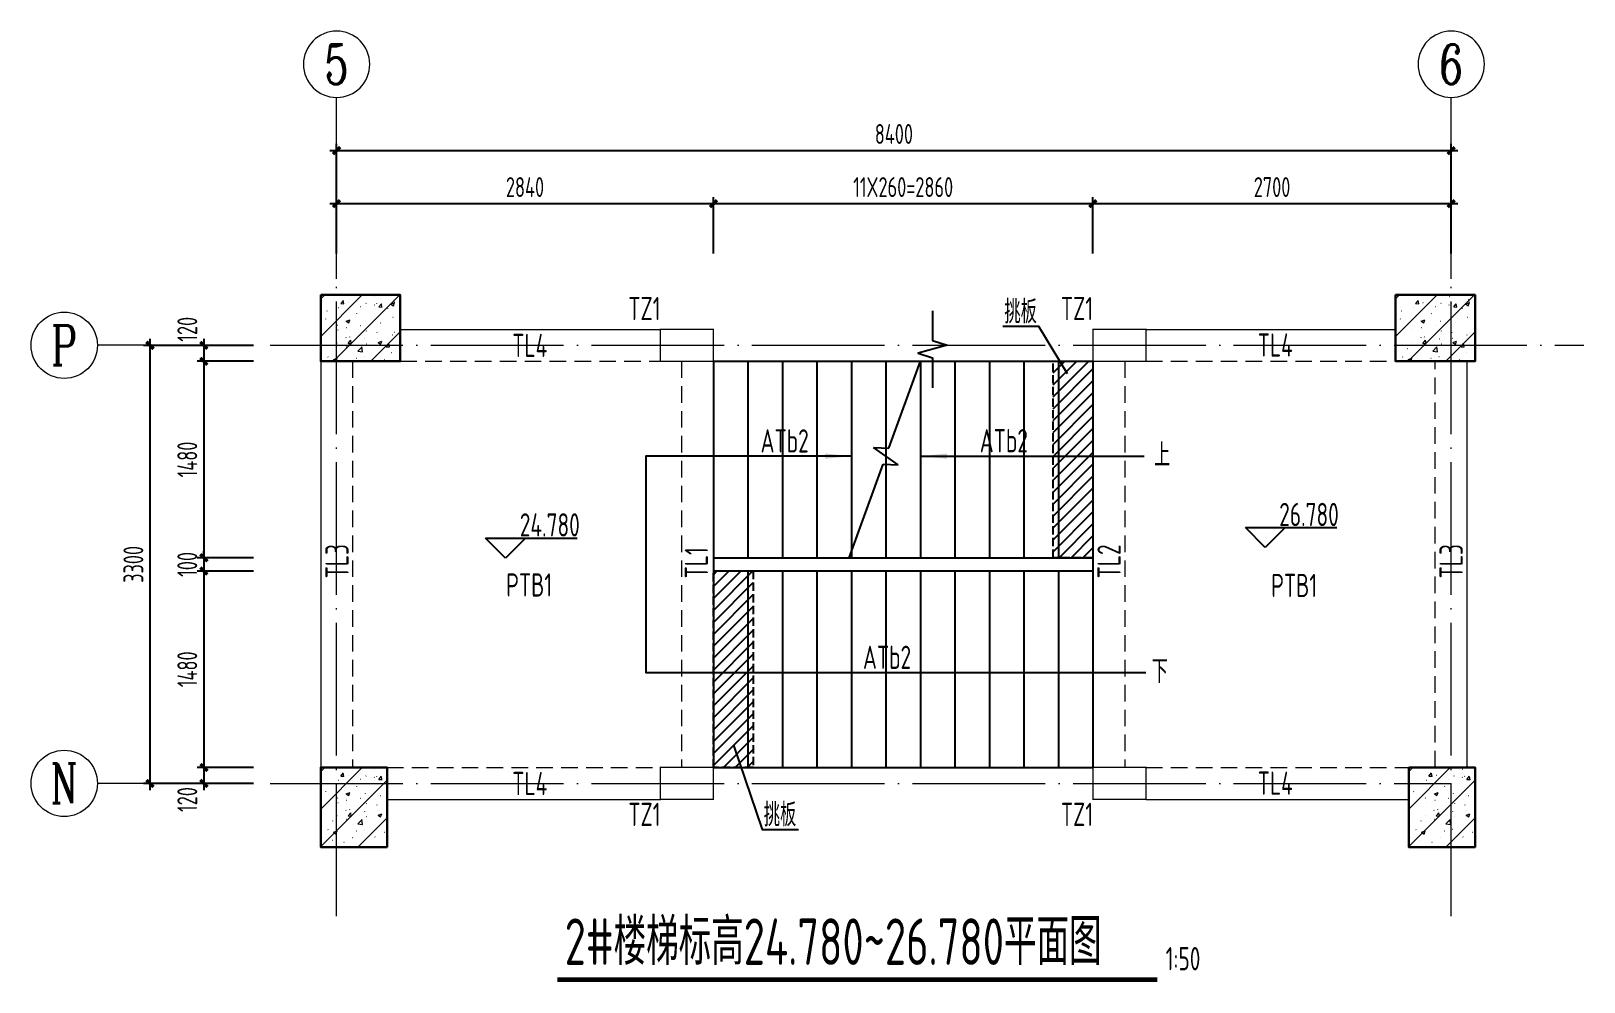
# Model space of a CAD drawing. Extents: x 56246 to 893198, y -950445 to -423535.
# Drawn here: x 272112 to 283814, y -483954 to -476792 of the extents above; entities that cross this region are included whole.
import ezdxf
from ezdxf.enums import TextEntityAlignment as Align

# ---------------------------------------------------------------- set-up
doc = ezdxf.new("R2010")
doc.units = 0
doc.header["$LTSCALE"] = 500
for name, pattern in [('CONTINOUS', [0]), ('DASH', [0.35, 0.25, -0.1]), ('DOTE', [2.42, 2, -0.2, 0.02, -0.2]), ('HIDDEN', [0.375, 0.25, -0.125])]:
    doc.linetypes.add(name, pattern=pattern)
for name, color, linetype, lineweight in [('0S-板-上层柱线', 6, 'Continuous', 18), ('0S-柱-线', 50, 'Continuous', 30), ('0S-梁-不可见', 4, 'HIDDEN', 18), ('0S-梁-线', 5, 'Continuous', 18), ('0S-楼梯-文字', 4, 'Continuous', 20), ('0S-轴线', 1, 'DOTE', 13), ('0S-轴线尺寸', 6, 'CONTINOUS', 18), ('0S-轴线编号', 6, 'CONTINOUS', 18), ('上层柱线', 6, 'Continuous', 18)]:
    doc.layers.add(name, color=color, linetype=linetype, lineweight=lineweight)
for name, color, linetype in [('PUB_DIM', 3, 'Continuous'), ('STAIR', 4, 'Continuous'), ('TEXT_LT', 90, 'Continuous'), ('THIN', 7, 'Continuous')]:
    doc.layers.add(name, color=color, linetype=linetype)
doc.styles.add('TSSD_Axis', font='complex.shx', dxfattribs={"width": 0.7, "bigfont": 'hztxt.shx'})
doc.styles.add('TSSD_DIMENSION', font='tssdeng.shx', dxfattribs={"width": 0.7, "bigfont": 'Hztxt.shx'})
doc.styles.add('TSSD_Rein', font='Tssdeng.shx', dxfattribs={"width": 0.7, "bigfont": 'hztxt.shx'})
doc.dimstyles.new('TSSD_50_50', dxfattribs={"dimtxt": 150, "dimasz": 50, "dimexe": 50, "dimexo": 125, "dimgap": 50, "dimtad": 1, "dimdec": 0, "dimzin": 0, "dimdsep": 46, "dimtxsty": 'TSSD_DIMENSION', "dimblk": 'ARCHTICK', "dimblk1": 'ARCHTICK', "dimblk2": 'ARCHTICK', "dimcen": 0, "dimdle": 50, "dimclrt": 7, "dimadec": 0, "dimazin": 0, "dimtfac": 1, "dimtdec": 0, "dimtix": 1, "dimtmove": 2, "dimatfit": 3, "dimfxl": 1, "dimtolj": 1, "dimtzin": 0, "dimarcsym": 0})

# ---------------------------------------------------------------- blocks, each defined once
blk = doc.blocks.new('ts_axno')
at = {"color": 0, "linetype": 'ByBlock', "lineweight": -2}
blk.add_circle((0, 0), 0.5, dxfattribs=at)
at = {"color": 0, "linetype": 'ByBlock', "lineweight": -2, "style": 'TSSD_Axis', "width": 0.7}
blk.add_attdef('A', text='', height=0.6, dxfattribs=at).set_placement((0, 0), align=Align.MIDDLE_CENTER)
blk = doc.blocks.new('_ArchTick')
at = {"color": 0, "linetype": 'ByBlock', "const_width": 0.5}
blk.add_lwpolyline([(-0.53, -0.53), (0.53, 0.53)], dxfattribs=at)
blk = doc.blocks.new('*D410')
at = {"layer": '0S-轴线尺寸', "color": 0, "lineweight": -2, "transparency": 16777216}
for p, q in [((274364, -477692), (282864, -477692)), ((274414, -478467), (274414, -477642)), ((282814, -478467), (282814, -477642))]:
    blk.add_line(p, q, dxfattribs=at)
at = {"layer": 'Defpoints', "color": 0, "transparency": 16777216}
for p in [(282814, -477692), (274414, -478592), (282814, -478592)]:
    blk.add_point(p, dxfattribs=at)
at = {"layer": '0S-轴线尺寸', "color": 0, "lineweight": -2, "transparency": 16777216, "xscale": 50, "yscale": 50, "zscale": 50, "rotation": 180}
blk.add_blockref('_ArchTick', (274414, -477692), dxfattribs=at)
at = {"layer": '0S-轴线尺寸', "color": 0, "lineweight": -2, "transparency": 16777216, "xscale": 50, "yscale": 50, "zscale": 50}
blk.add_blockref('_ArchTick', (282814, -477692), dxfattribs=at)
at = {"layer": '0S-轴线尺寸', "color": 7, "transparency": 16777216, "insert": (278614, -477567), "char_height": 150, "attachment_point": 5, "style": 'TSSD_DIMENSION'}
blk.add_mtext('\\A1;8400', dxfattribs=at)
blk = doc.blocks.new('_ARROW')
blk.add_solid([(0, 0), (-1, 0.1), (-1, -0.1)])
blk = doc.blocks.new('*D407')
at = {"layer": '0S-轴线尺寸', "color": 0, "lineweight": -2, "transparency": 16777216}
for p, q in [((277254, -478467), (277254, -478042)), ((280114, -478467), (280114, -478042)), ((280164, -478092), (277204, -478092))]:
    blk.add_line(p, q, dxfattribs=at)
at = {"layer": 'Defpoints', "color": 0, "transparency": 16777216}
for p in [(277254, -478092), (277254, -478592), (280114, -478592)]:
    blk.add_point(p, dxfattribs=at)
at = {"layer": '0S-轴线尺寸', "color": 0, "lineweight": -2, "transparency": 16777216, "xscale": 50, "yscale": 50, "zscale": 50, "rotation": 180}
blk.add_blockref('_ArchTick', (277254, -478092), dxfattribs=at)
at = {"layer": '0S-轴线尺寸', "color": 0, "lineweight": -2, "transparency": 16777216, "xscale": 50, "yscale": 50, "zscale": 50}
blk.add_blockref('_ArchTick', (280114, -478092), dxfattribs=at)
at = {"layer": '0S-轴线尺寸', "color": 7, "transparency": 16777216, "insert": (278684, -477967), "char_height": 150, "attachment_point": 5, "style": 'TSSD_DIMENSION'}
blk.add_mtext('\\A1;11X260=2860', dxfattribs=at)
blk = doc.blocks.new('*D408')
at = {"layer": '0S-轴线尺寸', "color": 0, "lineweight": -2, "transparency": 16777216}
for p, q in [((274414, -478467), (274414, -478042)), ((277254, -478467), (277254, -478042)), ((277304, -478092), (274364, -478092))]:
    blk.add_line(p, q, dxfattribs=at)
at = {"layer": 'Defpoints', "color": 0, "transparency": 16777216}
for p in [(274414, -478092), (274414, -478592), (277254, -478592)]:
    blk.add_point(p, dxfattribs=at)
at = {"layer": '0S-轴线尺寸', "color": 0, "lineweight": -2, "transparency": 16777216, "xscale": 50, "yscale": 50, "zscale": 50, "rotation": 180}
blk.add_blockref('_ArchTick', (274414, -478092), dxfattribs=at)
at = {"layer": '0S-轴线尺寸', "color": 0, "lineweight": -2, "transparency": 16777216, "xscale": 50, "yscale": 50, "zscale": 50}
blk.add_blockref('_ArchTick', (277254, -478092), dxfattribs=at)
at = {"layer": '0S-轴线尺寸', "color": 7, "transparency": 16777216, "insert": (275834, -477967), "char_height": 150, "attachment_point": 5, "style": 'TSSD_DIMENSION'}
blk.add_mtext('\\A1;2840', dxfattribs=at)
blk = doc.blocks.new('*D409')
at = {"layer": '0S-轴线尺寸', "color": 0, "lineweight": -2, "transparency": 16777216}
for p, q in [((280114, -478467), (280114, -478042)), ((282814, -478467), (282814, -478042)), ((282864, -478092), (280064, -478092))]:
    blk.add_line(p, q, dxfattribs=at)
at = {"layer": 'Defpoints', "color": 0, "transparency": 16777216}
for p in [(280114, -478092), (280114, -478592), (282814, -478592)]:
    blk.add_point(p, dxfattribs=at)
at = {"layer": '0S-轴线尺寸', "color": 0, "lineweight": -2, "transparency": 16777216, "xscale": 50, "yscale": 50, "zscale": 50, "rotation": 180}
blk.add_blockref('_ArchTick', (280114, -478092), dxfattribs=at)
at = {"layer": '0S-轴线尺寸', "color": 0, "lineweight": -2, "transparency": 16777216, "xscale": 50, "yscale": 50, "zscale": 50}
blk.add_blockref('_ArchTick', (282814, -478092), dxfattribs=at)
at = {"layer": '0S-轴线尺寸', "color": 7, "transparency": 16777216, "insert": (281464, -477967), "char_height": 150, "attachment_point": 5, "style": 'TSSD_DIMENSION'}
blk.add_mtext('\\A1;2700', dxfattribs=at)
blk = doc.blocks.new('*D411')
at = {"layer": '0S-轴线尺寸', "color": 0, "lineweight": -2, "transparency": 16777216}
for p, q in [((273008, -482509), (273008, -479109)), ((273789, -479159), (272958, -479159)), ((273789, -482459), (272958, -482459))]:
    blk.add_line(p, q, dxfattribs=at)
at = {"layer": 'Defpoints', "color": 0, "transparency": 16777216}
for p in [(273008, -479159), (273914, -479159), (273914, -482459)]:
    blk.add_point(p, dxfattribs=at)
at = {"layer": '0S-轴线尺寸', "color": 0, "lineweight": -2, "transparency": 16777216, "xscale": 50, "yscale": 50, "zscale": 50}
for p, rotation in [((273008, -479159), 90), ((273008, -482459), 270)]:
    blk.add_blockref('_ArchTick', p, dxfattribs=dict(at, rotation=rotation))
at = {"layer": '0S-轴线尺寸', "color": 7, "transparency": 16777216, "insert": (272883, -480809), "char_height": 150, "attachment_point": 5, "rotation": 90, "style": 'TSSD_DIMENSION'}
blk.add_mtext('\\A1;3300', dxfattribs=at)
blk = doc.blocks.new('*D412')
at = {"layer": '0S-轴线尺寸', "color": 0, "lineweight": -2, "transparency": 16777216}
for p, q in [((273414, -479229), (273414, -480809)), ((273789, -479279), (273364, -479279)), ((273789, -480759), (273364, -480759))]:
    blk.add_line(p, q, dxfattribs=at)
at = {"layer": 'Defpoints', "color": 0, "transparency": 16777216}
for p in [(273914, -479279), (273414, -480759), (273914, -480759)]:
    blk.add_point(p, dxfattribs=at)
at = {"layer": '0S-轴线尺寸', "color": 0, "lineweight": -2, "transparency": 16777216, "xscale": 50, "yscale": 50, "zscale": 50}
for p, rotation in [((273414, -479279), 90), ((273414, -480759), 270)]:
    blk.add_blockref('_ArchTick', p, dxfattribs=dict(at, rotation=rotation))
at = {"layer": '0S-轴线尺寸', "color": 7, "transparency": 16777216, "insert": (273289, -480019), "char_height": 150, "attachment_point": 5, "rotation": 90, "style": 'TSSD_DIMENSION'}
blk.add_mtext('\\A1;1480', dxfattribs=at)
blk = doc.blocks.new('*D413')
at = {"layer": '0S-轴线尺寸', "color": 0, "lineweight": -2, "transparency": 16777216}
for p, q in [((273789, -480859), (273364, -480859)), ((273414, -480809), (273414, -482389)), ((273789, -482339), (273364, -482339))]:
    blk.add_line(p, q, dxfattribs=at)
at = {"layer": 'Defpoints', "color": 0, "transparency": 16777216}
for p in [(273914, -480859), (273414, -482339), (273914, -482339)]:
    blk.add_point(p, dxfattribs=at)
at = {"layer": '0S-轴线尺寸', "color": 0, "lineweight": -2, "transparency": 16777216, "xscale": 50, "yscale": 50, "zscale": 50}
for p, rotation in [((273414, -480859), 90), ((273414, -482339), 270)]:
    blk.add_blockref('_ArchTick', p, dxfattribs=dict(at, rotation=rotation))
at = {"layer": '0S-轴线尺寸', "color": 7, "transparency": 16777216, "insert": (273289, -481599), "char_height": 150, "attachment_point": 5, "rotation": 90, "style": 'TSSD_DIMENSION'}
blk.add_mtext('\\A1;1480', dxfattribs=at)
blk = doc.blocks.new('*D414')
at = {"layer": '0S-轴线尺寸', "color": 0, "lineweight": -2, "transparency": 16777216}
for p, q in [((273789, -482339), (273364, -482339)), ((273414, -482289), (273414, -482509)), ((273789, -482459), (273364, -482459))]:
    blk.add_line(p, q, dxfattribs=at)
at = {"layer": 'Defpoints', "color": 0, "transparency": 16777216}
for p in [(273914, -482339), (273414, -482459), (273914, -482459)]:
    blk.add_point(p, dxfattribs=at)
at = {"layer": '0S-轴线尺寸', "color": 0, "lineweight": -2, "transparency": 16777216, "xscale": 50, "yscale": 50, "zscale": 50}
for p, rotation in [((273414, -482339), 90), ((273414, -482459), 270)]:
    blk.add_blockref('_ArchTick', p, dxfattribs=dict(at, rotation=rotation))
at = {"layer": '0S-轴线尺寸', "color": 7, "transparency": 16777216, "insert": (273289, -482580), "char_height": 150, "attachment_point": 5, "rotation": 90, "style": 'TSSD_DIMENSION'}
blk.add_mtext('\\A1;120', dxfattribs=at)
blk = doc.blocks.new('*D415')
at = {"layer": '0S-轴线尺寸', "color": 0, "lineweight": -2, "transparency": 16777216}
for p, q in [((273414, -479109), (273414, -479329)), ((273789, -479159), (273364, -479159)), ((273789, -479279), (273364, -479279))]:
    blk.add_line(p, q, dxfattribs=at)
at = {"layer": 'Defpoints', "color": 0, "transparency": 16777216}
for p in [(273914, -479159), (273414, -479279), (273914, -479279)]:
    blk.add_point(p, dxfattribs=at)
at = {"layer": '0S-轴线尺寸', "color": 0, "lineweight": -2, "transparency": 16777216, "xscale": 50, "yscale": 50, "zscale": 50}
for p, rotation in [((273414, -479159), 90), ((273414, -479279), 270)]:
    blk.add_blockref('_ArchTick', p, dxfattribs=dict(at, rotation=rotation))
at = {"layer": '0S-轴线尺寸', "color": 7, "transparency": 16777216, "insert": (273289, -479038), "char_height": 150, "attachment_point": 5, "rotation": 90, "style": 'TSSD_DIMENSION'}
blk.add_mtext('\\A1;120', dxfattribs=at)
blk = doc.blocks.new('*D416')
at = {"layer": '0S-轴线尺寸', "color": 0, "lineweight": -2, "transparency": 16777216}
for p, q in [((273414, -480759), (273414, -480709)), ((273789, -480759), (273364, -480759)), ((273789, -480859), (273364, -480859)), ((273414, -480759), (273414, -480859)), ((273414, -480859), (273414, -480909))]:
    blk.add_line(p, q, dxfattribs=at)
at = {"layer": 'Defpoints', "color": 0, "transparency": 16777216}
for p in [(273414, -480859), (273914, -480759), (273914, -480859)]:
    blk.add_point(p, dxfattribs=at)
at = {"layer": '0S-轴线尺寸', "color": 0, "lineweight": -2, "transparency": 16777216, "xscale": 50, "yscale": 50, "zscale": 50}
for p, rotation in [((273414, -480759), 270), ((273414, -480859), 90)]:
    blk.add_blockref('_ArchTick', p, dxfattribs=dict(at, rotation=rotation))
at = {"layer": '0S-轴线尺寸', "color": 7, "transparency": 16777216, "insert": (273289, -480809), "char_height": 150, "attachment_point": 5, "rotation": 90, "style": 'TSSD_DIMENSION'}
blk.add_mtext('\\A1;100', dxfattribs=at)

msp = doc.modelspace()

# ---------------------------------------------------------------- hatches: boundary and pattern name
h = msp.add_hatch()
h.set_pattern_fill('ANSI31', color=256, scale=20)
h.set_pattern_definition([(45, (325896.67, -280799.82), (-44.90128, 44.90128), [])])
h.paths.add_polyline_path([(279814.3357, -480758.6476), (279814.3357, -479278.6476), (280114.3357, -479278.6476), (280114.3357, -480758.6476)])
h = msp.add_hatch()
h.set_pattern_fill('ANSI31', color=256, scale=20)
h.set_pattern_definition([(45, (323336.67, -282319.82), (-44.90128, 44.90128), [])])
h.paths.add_polyline_path([(277254.3357, -482338.6476), (277254.3357, -480858.6476), (277554.3357, -480858.6476), (277554.3357, -482338.6476)])
at = {"layer": '上层柱线'}
h = msp.add_hatch(dxfattribs=at)
h.set_pattern_fill('钢筋混凝土', color=256, scale=40, pattern_type=2)
h.set_pattern_definition([(45, (-102426.57, 15625.8), (-141.421356, 141.421356), []), (50, (-102426.57, 15625.8), (286.90407, -25.10085), [30, -330]), (355, (-102426.57, 15625.8), (-55.50053, 300.87685), [24, -264]), (100.4514, (-102402.66, 15623.7), (231.40375, 275.77582), [25.49608, -280.45684]), (46.1842, (-102426.57, 15705.8), (426.89642, -66.2076), [45, -495]), (96.6356, (-102391, 15700.3), (373.86508, 389.64715), [38.2441, -420.6852]), (351.1842, (-102426.57, 15705.8), (373.86478, 389.64744), [36, -396]), (21, (-102386.57, 15685.8), (238.76282, -161.04756), [30, -330]), (326, (-102386.57, 15685.8), (97.32613, 290.06002), [24, -264]), (71.4514, (-102366.67, 15672.38), (336.08905, 129.0122), [25.49608, -280.45684]), (37.5, (-102426.57, 15625.8), (4.863942, 133.157542), [2, -260.8, 2, -268, 2, -265]), (7.5, (-102426.57, 15625.8), (105.227815, 157.764685), [2, -152.8, 2, -254.8, 2, -101]), (327.5, (-102515.77, 15625.8), (213.528974, -9.021949), [2, -100, 2, -312, 2, -414]), (317.5, (-102555.77, 15625.8), (233.27447, 40.041993), [2, -130, 2, -207.2, 2, -294])])
h.paths.add_polyline_path([(274894.3357, -479278.6476), (274894.3357, -478778.6476), (274294.3357, -478778.6476), (274294.3357, -479278.6476)])
h = msp.add_hatch(dxfattribs=at)
h.set_pattern_fill('钢筋混凝土', color=256, scale=40, pattern_type=2)
h.set_pattern_definition([(45, (-94326.57, 15625.8), (-141.421356, 141.421356), []), (50, (-94326.57, 15625.8), (286.90407, -25.10085), [30, -330]), (355, (-94326.57, 15625.8), (-55.50053, 300.87685), [24, -264]), (100.4514, (-94302.66, 15623.7), (231.40375, 275.77582), [25.49608, -280.45684]), (46.1842, (-94326.57, 15705.8), (426.89642, -66.2076), [45, -495]), (96.6356, (-94291, 15700.3), (373.86508, 389.64715), [38.2441, -420.6852]), (351.1842, (-94326.57, 15705.8), (373.86478, 389.64744), [36, -396]), (21, (-94286.57, 15685.8), (238.76282, -161.04756), [30, -330]), (326, (-94286.57, 15685.8), (97.32613, 290.06002), [24, -264]), (71.4514, (-94266.67, 15672.38), (336.08905, 129.0122), [25.49608, -280.45684]), (37.5, (-94326.57, 15625.8), (4.863942, 133.157542), [2, -260.8, 2, -268, 2, -265]), (7.5, (-94326.57, 15625.8), (105.227815, 157.764685), [2, -152.8, 2, -254.8, 2, -101]), (327.5, (-94415.77, 15625.8), (213.528974, -9.021949), [2, -100, 2, -312, 2, -414]), (317.5, (-94455.77, 15625.8), (233.27447, 40.041993), [2, -130, 2, -207.2, 2, -294])])
h.paths.add_polyline_path([(282394.3357, -479278.6476), (282994.3357, -479278.6476), (282994.3357, -478778.6476), (282394.3357, -478778.6476)])
h = msp.add_hatch(dxfattribs=at)
h.set_pattern_fill('钢筋混凝土', color=256, scale=40, pattern_type=2)
h.set_pattern_definition([(45, (-102426.57, 12065.8), (-141.421356, 141.421356), []), (50, (-102426.57, 12065.8), (286.90407, -25.10085), [30, -330]), (355, (-102426.57, 12065.8), (-55.50053, 300.87685), [24, -264]), (100.4514, (-102402.66, 12063.7), (231.40375, 275.77582), [25.49608, -280.45684]), (46.1842, (-102426.57, 12145.8), (426.89642, -66.2076), [45, -495]), (96.6356, (-102391, 12140.3), (373.86508, 389.64715), [38.2441, -420.6852]), (351.1842, (-102426.57, 12145.8), (373.86478, 389.64744), [36, -396]), (21, (-102386.57, 12125.8), (238.76282, -161.04756), [30, -330]), (326, (-102386.57, 12125.8), (97.32613, 290.06002), [24, -264]), (71.4514, (-102366.67, 12112.38), (336.08905, 129.0122), [25.49608, -280.45684]), (37.5, (-102426.57, 12065.8), (4.863942, 133.157542), [2, -260.8, 2, -268, 2, -265]), (7.5, (-102426.57, 12065.8), (105.227815, 157.764685), [2, -152.8, 2, -254.8, 2, -101]), (327.5, (-102515.77, 12065.8), (213.528974, -9.021949), [2, -100, 2, -312, 2, -414]), (317.5, (-102555.77, 12065.8), (233.27447, 40.041993), [2, -130, 2, -207.2, 2, -294])])
h.paths.add_polyline_path([(274794.3357, -482938.6476), (274794.3357, -482338.6476), (274294.3357, -482338.6476), (274294.3357, -482938.6476)])
h = msp.add_hatch(dxfattribs=at)
h.set_pattern_fill('钢筋混凝土', color=256, scale=40, pattern_type=2)
h.set_pattern_definition([(45, (-94226.57, 12065.8), (-141.421356, 141.421356), []), (50, (-94226.57, 12065.8), (286.90407, -25.10085), [30, -330]), (355, (-94226.57, 12065.8), (-55.50053, 300.87685), [24, -264]), (100.4514, (-94202.66, 12063.7), (231.40375, 275.77582), [25.49608, -280.45684]), (46.1842, (-94226.57, 12145.8), (426.89642, -66.2076), [45, -495]), (96.6356, (-94191, 12140.3), (373.86508, 389.64715), [38.2441, -420.6852]), (351.1842, (-94226.57, 12145.8), (373.86478, 389.64744), [36, -396]), (21, (-94186.57, 12125.8), (238.76282, -161.04756), [30, -330]), (326, (-94186.57, 12125.8), (97.32613, 290.06002), [24, -264]), (71.4514, (-94166.67, 12112.38), (336.08905, 129.0122), [25.49608, -280.45684]), (37.5, (-94226.57, 12065.8), (4.863942, 133.157542), [2, -260.8, 2, -268, 2, -265]), (7.5, (-94226.57, 12065.8), (105.227815, 157.764685), [2, -152.8, 2, -254.8, 2, -101]), (327.5, (-94315.77, 12065.8), (213.528974, -9.021949), [2, -100, 2, -312, 2, -414]), (317.5, (-94355.77, 12065.8), (233.27447, 40.041993), [2, -130, 2, -207.2, 2, -294])])
h.paths.add_polyline_path([(282994.3357, -482938.6476), (282994.3357, -482338.6476), (282494.3357, -482338.6476), (282494.3357, -482938.6476)])

# ---------------------------------------------------------------- linework, layer by layer
at = {"linetype": 'DASH', "ltscale": 0.5}
for points in [[(279814.3357, -480758.6476), (279814.3357, -479278.6476), (280114.3357, -479278.6476), (280114.3357, -480758.6476)], [(277254.3357, -482338.6476), (277254.3357, -480858.6476), (277554.3357, -480858.6476), (277554.3357, -482338.6476)]]:
    msp.add_lwpolyline(points, close=True, dxfattribs=at)
at = {"layer": '0S-板-上层柱线', "const_width": 10}
for points in [[(276854.3357, -479278.6476), (276854.3357, -479038.6476), (277254.3357, -479038.6476), (277254.3357, -479278.6476)], [(280114.3357, -479278.6476), (280114.3357, -479038.6476), (280514.3357, -479038.6476), (280514.3357, -479278.6476)], [(276854.3357, -482578.6476), (276854.3357, -482338.6476), (277254.3357, -482338.6476), (277254.3357, -482578.6476)], [(280114.3357, -482578.6476), (280114.3357, -482338.6476), (280514.3357, -482338.6476), (280514.3357, -482578.6476)]]:
    msp.add_lwpolyline(points, close=True, dxfattribs=at)
at = {"layer": '0S-柱-线'}
for points in [[(274294.3357, -478778.6476), (274894.3357, -478778.6476), (274894.3357, -479278.6476), (274294.3357, -479278.6476)], [(282394.3357, -478778.6476), (282994.3357, -478778.6476), (282994.3357, -479278.6476), (282394.3357, -479278.6476)], [(274794.3357, -482938.6476), (274294.3357, -482938.6476), (274294.3357, -482338.6476), (274794.3357, -482338.6476)], [(282494.3357, -482338.6476), (282994.3357, -482338.6476), (282994.3357, -482938.6476), (282494.3357, -482938.6476)]]:
    msp.add_lwpolyline(points, close=True, dxfattribs=at)
at = {"layer": '0S-梁-不可见'}
for p, q in [((274534.3357, -479278.6476), (274534.3357, -482338.6476)), ((274894.3357, -479278.6476), (276854.3357, -479278.6476)), ((277014.3357, -479278.6476), (277014.3357, -482338.6476)), ((280354.3357, -479278.6476), (280354.3357, -482338.6476)), ((280514.3357, -479278.6476), (282394.3357, -479278.6476)), ((282694.3357, -482338.6476), (282694.3357, -479278.6476)), ((274794.3357, -482338.6476), (276854.3357, -482338.6476)), ((280514.3357, -482338.6476), (282494.3357, -482338.6476))]:
    msp.add_line(p, q, dxfattribs=at)
at = {"layer": '0S-梁-线'}
for p, q in [((274894.3357, -479038.6476), (276854.3357, -479038.6476)), ((280514.3357, -479038.6476), (282394.3357, -479038.6476)), ((274294.3357, -479278.6476), (274294.3357, -482338.6476)), ((277254.3357, -479338.6476), (277254.3357, -482338.6476)), ((280114.3357, -479278.6476), (280114.3357, -482338.6476)), ((282934.3357, -482338.6476), (282934.3357, -479278.6476)), ((274794.3357, -482578.6476), (276854.3357, -482578.6476)), ((280514.3357, -482578.6476), (282494.3357, -482578.6476))]:
    msp.add_line(p, q, dxfattribs=at)
at = {"layer": '0S-楼梯-文字', "const_width": 35}
msp.add_lwpolyline([(276078.3247, -483936.3961), (280600.3561, -483936.3961)], dxfattribs=at)
at = {"layer": '0S-轴线'}
for p, q in [((274414.3357, -483458.6476), (274414.3357, -478658.6476)), ((282814.3357, -483458.6476), (282814.3357, -478658.6476)), ((273914.3357, -479158.6476), (283814.3357, -479158.6476)), ((273914.3357, -482458.6476), (282814.3357, -482458.6476))]:
    msp.add_line(p, q, dxfattribs=at)
at = {"layer": '0S-轴线编号'}
for p, q in [((274414.3357, -478658.6476), (274414.3357, -477291.8604)), ((282814.3357, -478658.6476), (282814.3357, -477291.8604)), ((273714.3357, -479158.6476), (272611.5578, -479158.6476)), ((273714.3357, -482458.6476), (272611.5578, -482458.6476))]:
    msp.add_line(p, q, dxfattribs=at)
at = {"layer": 'PUB_DIM'}
for p, q in [((275686.8193, -480761.8942), (275536.8193, -480611.8942)), ((275536.8193, -480611.8942), (275836.8193, -480611.8942)), ((275836.8193, -480611.8942), (275686.8193, -480761.8942)), ((275686.8193, -480611.8942), (276226.8193, -480611.8942)), ((281412.8259, -480680.5208), (281262.8259, -480530.5208)), ((281262.8259, -480530.5208), (281562.8259, -480530.5208)), ((281562.8259, -480530.5208), (281412.8259, -480680.5208)), ((281412.8259, -480530.5208), (281952.8259, -480530.5208))]:
    msp.add_line(p, q, dxfattribs=at)
for points in [[(278294.3357, -479993.6476), (276744.6935, -479993.6476), (276744.6935, -481623.6476), (280511.679, -481623.6476)], [(278814.3357, -479993.6476), (280500.9082, -479993.6476)]]:
    msp.add_lwpolyline(points, dxfattribs=at)
at = {"layer": 'STAIR'}
for p, q in [((277254.3357, -479278.6476), (277254.3357, -480758.6476)), ((277254.3357, -479278.6476), (280114.3357, -479278.6476)), ((277514.3357, -479278.6476), (277514.3357, -480758.6476)), ((277774.3357, -479278.6476), (277774.3357, -480758.6476)), ((278034.3357, -479278.6476), (278034.3357, -480758.6476)), ((278294.3357, -479278.6476), (278294.3357, -480758.6476)), ((278554.3357, -479278.6476), (278554.3357, -480758.6476)), ((278576.549, -479932.561), (278814.3357, -479278.6476)), ((278814.3357, -479278.6476), (278814.3357, -480758.6476)), ((279074.3357, -479278.6476), (279074.3357, -480758.6476)), ((279334.3357, -479278.6476), (279334.3357, -480758.6476)), ((279594.3357, -479278.6476), (279594.3357, -480758.6476)), ((279854.3357, -479278.6476), (279854.3357, -480758.6476)), ((280114.3357, -479278.6476), (280114.3357, -480758.6476)), ((278647.4606, -480059.4332), (278461.2107, -479927.8621)), ((278461.2107, -479927.8621), (278576.549, -479932.561)), ((278276.1538, -480758.6476), (278532.1224, -480054.7342)), ((278532.1224, -480054.7342), (278647.4606, -480059.4332)), ((277254.3357, -480758.6476), (280114.3357, -480758.6476)), ((277254.3357, -480758.6476), (277254.3357, -480858.6476)), ((277254.3357, -480858.6476), (280114.3357, -480858.6476)), ((277254.3357, -480858.6476), (277254.3357, -482338.6476)), ((277514.3357, -480858.6476), (277514.3357, -482338.6476)), ((277774.3357, -480858.6476), (277774.3357, -482338.6476)), ((278034.3357, -480858.6476), (278034.3357, -482338.6476)), ((278294.3357, -480858.6476), (278294.3357, -482338.6476)), ((278554.3357, -480858.6476), (278554.3357, -482338.6476)), ((278814.3357, -480858.6476), (278814.3357, -482338.6476)), ((279074.3357, -480858.6476), (279074.3357, -482338.6476)), ((279334.3357, -480858.6476), (279334.3357, -482338.6476)), ((279594.3357, -480858.6476), (279594.3357, -482338.6476)), ((279854.3357, -480858.6476), (279854.3357, -482338.6476)), ((280114.3357, -480758.6476), (280114.3357, -480858.6476)), ((280114.3357, -480858.6476), (280114.3357, -482338.6476)), ((277254.3357, -482338.6476), (280114.3357, -482338.6476))]:
    msp.add_line(p, q, dxfattribs=at)
at = {"layer": 'TEXT_LT'}
for points in [[(279923.2047, -479373.8596), (279706.6204, -479017.1854), (279434.6671, -479017.1854)], [(277405.4666, -482170.9217), (277622.051, -482805.8311), (277894.0043, -482805.8311)]]:
    msp.add_lwpolyline(points, dxfattribs=at)
at = {"layer": 'THIN'}
msp.add_lwpolyline([(278906.1111, -478898.6476), (278906.1111, -479123.6476), (279016.1111, -479158.6476), (278796.1111, -479218.6476), (278906.1111, -479253.6476), (278906.1111, -479478.6476)], dxfattribs=at)

# ---------------------------------------------------------------- block references
at = {"layer": '0S-轴线编号'}
ref = msp.add_blockref('ts_axno', (274414.3352, -477041.8604), dxfattribs=dict(at, xscale=-500, yscale=500, zscale=500, rotation=180))
ref.add_attrib('5', '5', dxfattribs={"height": 300, "style": 'TSSD_Axis', "width": 0.7}).set_placement((274414.3352, -477041.8604), align=Align.MIDDLE_CENTER)
ref = msp.add_blockref('ts_axno', (282814.3357, -477041.8604), dxfattribs=dict(at, xscale=-500, yscale=500, zscale=500, rotation=180))
ref.add_attrib('6', '6', dxfattribs={"height": 300, "style": 'TSSD_Axis', "width": 0.7}).set_placement((282814.3357, -477041.8604), align=Align.MIDDLE_CENTER)
ref = msp.add_blockref('ts_axno', (272361.5578, -479158.6476), dxfattribs=dict(at, xscale=500, yscale=500, zscale=500))
ref.add_attrib('P', 'P', dxfattribs={"height": 300, "style": 'TSSD_Axis', "width": 0.7}).set_placement((272361.5578, -479158.6476), align=Align.MIDDLE_CENTER)
ref = msp.add_blockref('ts_axno', (272361.5578, -482458.6476), dxfattribs=dict(at, xscale=500, yscale=500, zscale=500))
ref.add_attrib('M', 'N', dxfattribs={"height": 300, "style": 'TSSD_Axis', "width": 0.7}).set_placement((272361.5578, -482458.6476), align=Align.MIDDLE_CENTER)
at = {"layer": 'PUB_DIM', "xscale": 200, "yscale": 200, "zscale": 200}
msp.add_blockref('_ARROW', (278294.3357, -479993.6476), dxfattribs=at)
at = {"layer": 'PUB_DIM', "xscale": 200, "yscale": 200, "zscale": 200, "rotation": 180}
msp.add_blockref('_ARROW', (278814.3357, -479993.6476), dxfattribs=at)

# ---------------------------------------------------------------- texts
at = {"layer": '0S-楼梯-文字', "width": 0.7}
for s, height, style, p in [('TZ1', 175, 'TSSD_Rein', (276612.3979, -478969.2942)), ('TZ1', 175, 'TSSD_Rein', (279872.3979, -478969.2942)), ('TL4', 175, 'TSSD_Rein', (275737.8068, -479246.9688)), ('TL4', 175, 'TSSD_Rein', (281355.7971, -479244.1134)), ('上', 175, 'TSSD_Rein', (280574.6343, -480071.9497)), ('PTB1', 175, 'TSSD_Rein', (275691.9461, -481051.2572)), ('PTB1', 175, 'TSSD_Rein', (281457.0709, -481055.0973)), ('下', 175, 'TSSD_Rein', (280556.5047, -481702.2833)), ('TL4', 175, 'TSSD_Rein', (275737.8068, -482546.9688)), ('TL4', 175, 'TSSD_Rein', (281355.7971, -482544.1134)), ('TZ1', 175, 'TSSD_Rein', (276612.3979, -482779.3196)), ('TZ1', 175, 'TSSD_Rein', (279872.3979, -482779.3196)), ('2#楼梯标高24.780~26.780平面图', 350, 'TSSD_DIMENSION', (276132.7679, -483825.6677)), ('1:50', 175, 'TSSD_Rein', (280662.0093, -483866.3961))]:
    msp.add_text(s, height=height, dxfattribs=dict(at, style=style)).set_placement(p)
at = {"layer": '0S-楼梯-文字', "style": 'TSSD_Rein', "width": 0.7}
for s, p in [('26.780', (281742.4509, -480432.663)), ('24.780', (276020.9217, -480511.0419))]:
    msp.add_text(s, height=175, dxfattribs=at).set_placement(p, align=Align.MIDDLE)
for s, p in [('TL3', (274504.7014, -480914.3345)), ('TL1', (277212.9495, -480914.3345)), ('TL2', (280322.9495, -480914.3345)), ('TL3', (282901.2913, -480914.3345))]:
    msp.add_text(s, height=175, rotation=90, dxfattribs=at).set_placement(p)
at = {"layer": 'TEXT_LT', "style": 'TSSD_Rein', "width": 0.7}
for rotation, p in [(0.00000003, (279446.4164, -478993.3783, 33.9)), (359.99999997, (277633.3967, -482782.0239, 33.9))]:
    msp.add_text('挑板', height=175, rotation=rotation, dxfattribs=at).set_placement(p)
for p in [(277609.3035, -479966.2449), (279260.9141, -479965.0742), (278380.9554, -481596.2449)]:
    msp.add_text('ATb2', height=175, dxfattribs=at).set_placement(p)

# ---------------------------------------------------------------- dimensions: what is measured, and where the dimension line sits
at = {"layer": '0S-轴线尺寸'}
for base, p1, p2, angle, picture, middle in [((282814.3357, -477691.8604), (274414.3357, -478591.8604), (282814.3357, -478591.8604), 180, '*D410', (278614.3357, -477566.8604)), ((273008.0433, -479158.6476), (273914.3357, -482458.6476), (273914.3357, -479158.6476), 90, '*D411', (272883.0433, -480808.6476))]:
    dim = msp.add_linear_dim(base=base, p1=p1, p2=p2, angle=angle, dimstyle='TSSD_50_50', dxfattribs=at)
    dim.commit()
    dim.dimension.update_dxf_attribs({"geometry": picture, "text_midpoint": middle})
for p1, p2, picture, middle in [((277254.3357, -478591.8604), (274414.3357, -478591.8604), '*D408', (275834.3357, -477966.8604)), ((282814.3357, -478591.8604), (280114.3357, -478591.8604), '*D409', (281464.3357, -477966.8604)), ((273914.3357, -479278.6476), (273914.3357, -480758.6476), '*D412', (273289.3357, -480018.6476)), ((273914.3357, -480758.6476), (273914.3357, -480858.6476), '*D416', (273289.3357, -480808.6476)), ((273914.3357, -480858.6476), (273914.3357, -482338.6476), '*D413', (273289.3357, -481598.6476))]:
    dim = msp.add_aligned_dim(p1=p1, p2=p2, distance=-500, dimstyle='TSSD_50_50', dxfattribs=at)
    dim.commit()
    dim.dimension.update_dxf_attribs({"geometry": picture, "text_midpoint": middle})
dim = msp.add_aligned_dim(p1=(280114.3357, -478591.8604), p2=(277254.3357, -478591.8604), distance=-500, text='11X260=<>', dimstyle='TSSD_50_50', dxfattribs=at)
dim.commit()
dim.dimension.update_dxf_attribs({"geometry": '*D407', "text_midpoint": (278684.3357, -477966.8604)})
for base, p1, p2, picture, middle in [((273414.3357, -479278.6476), (273914.3357, -479158.6476), (273914.3357, -479278.6476), '*D415', (273289.3357, -479037.6861)), ((273414.3357, -482458.6476), (273914.3357, -482338.6476), (273914.3357, -482458.6476), '*D414', (273289.3357, -482579.6092))]:
    dim = msp.add_linear_dim(base=base, p1=p1, p2=p2, angle=270, dimstyle='TSSD_50_50', dxfattribs=at)
    dim.commit()
    dim.dimension.update_dxf_attribs({"geometry": picture, "text_midpoint": middle, "dimtype": 161})

doc.saveas('drawing.dxf')
